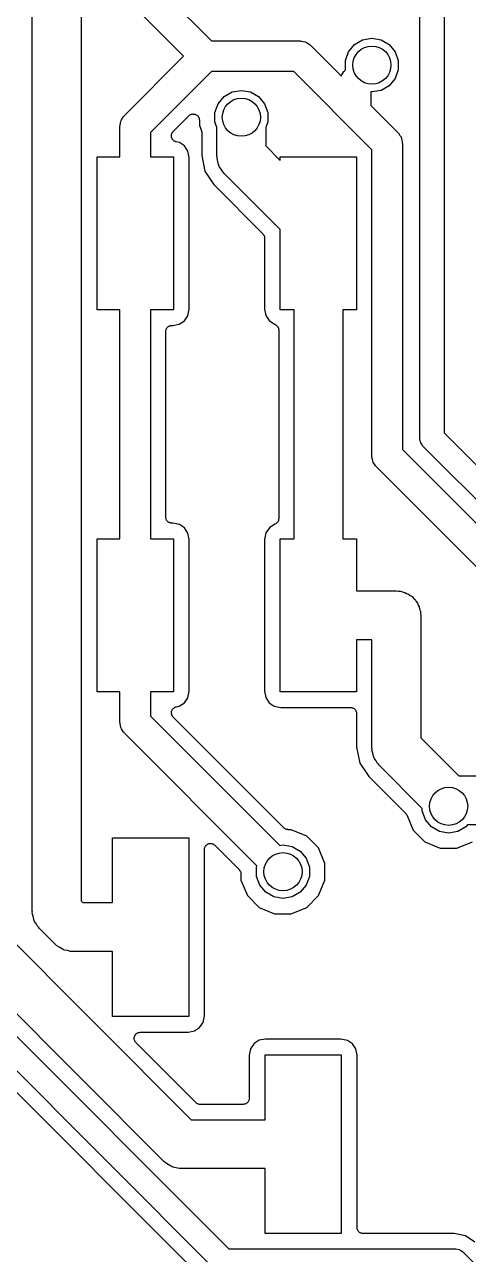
# Model space of a CAD drawing. Extents: x 51 to 137, y -158 to -25.
# Drawn here: x 114.36 to 121.75, y -106.9 to -86.46 of the extents above; entities that cross this region are included whole.
import ezdxf

# ---------------------------------------------------------------- set-up
doc = ezdxf.new("R2010")
doc.units = 0
doc.header["$MEASUREMENT"] = 0
doc.layers.add('BLACK', color=7, linetype='CONTINUOUS')

msp = doc.modelspace()

# ---------------------------------------------------------------- linework, layer by layer
at = {"layer": 'Black'}
for p, q in [((120.938, -93.3258), (120.938, -79.3802)), ((121.344, -79.3802), (121.344, -93.2416)), ((115.303, -81.5725), (115.303, -101.023)), ((114.49, -101.191), (114.49, -81.8106)), ((116.293, -85.5491), (117.474, -86.7299)), ((117.01, -86.9839), (115.86, -85.8339)), ((117.474, -86.7299), (118.947, -86.7299)), ((118.947, -86.7299), (118.958, -86.7318)), ((118.958, -86.7318), (118.969, -86.7309)), ((118.969, -86.7309), (119.001, -86.7395)), ((119.001, -86.7395), (119.034, -86.7452)), ((119.034, -86.7452), (119.043, -86.7508)), ((119.043, -86.7508), (119.054, -86.7537)), ((119.054, -86.7537), (119.081, -86.7727)), ((119.081, -86.7727), (119.11, -86.7893)), ((119.11, -86.7893), (119.117, -86.7979)), ((119.117, -86.7979), (119.126, -86.8043)), ((119.126, -86.8043), (119.635, -87.3129)), ((119.756, -86.9091), (119.855, -86.7904)), ((119.855, -86.7904), (119.989, -86.7129)), ((119.989, -86.7129), (120.142, -86.686)), ((120.142, -86.686), (120.295, -86.7129)), ((120.295, -86.7129), (120.429, -86.7904)), ((120.429, -86.7904), (120.528, -86.9091)), ((116.025, -87.9683), (117.01, -86.9839)), ((119.703, -87.0547), (119.756, -86.9091)), ((119.703, -87.2096), (119.703, -87.0547)), ((120.528, -86.9091), (120.581, -87.0547)), ((120.581, -87.0547), (120.581, -87.2096)), ((117.474, -87.2379), (116.459, -88.2531)), ((118.841, -87.2379), (117.474, -87.2379)), ((120.142, -88.5388), (118.841, -87.2379)), ((119.642, -87.2943), (119.661, -87.2672)), ((119.661, -87.2672), (119.678, -87.2384)), ((119.678, -87.2384), (119.686, -87.2312)), ((119.686, -87.2312), (119.693, -87.2221)), ((119.693, -87.2221), (119.703, -87.2116)), ((119.703, -87.2116), (119.703, -87.2096)), ((120.581, -87.2096), (120.528, -87.3553)), ((119.635, -87.3129), (119.639, -87.3051)), ((119.639, -87.3051), (119.642, -87.2943)), ((120.429, -87.474), (120.295, -87.5514)), ((120.528, -87.3553), (120.429, -87.474)), ((117.584, -87.7744), (117.684, -87.6557)), ((117.684, -87.6557), (117.818, -87.5782)), ((117.818, -87.5782), (117.971, -87.5513)), ((117.971, -87.5513), (118.124, -87.5782)), ((118.124, -87.5782), (118.258, -87.6557)), ((118.258, -87.6557), (118.357, -87.7744)), ((120.142, -87.5784), (120.126, -87.5756)), ((120.126, -87.5756), (120.126, -87.8045)), ((120.295, -87.5514), (120.142, -87.5784)), ((117.531, -87.92), (117.584, -87.7744)), ((118.357, -87.7744), (118.41, -87.92)), ((120.126, -87.8045), (120.576, -88.254)), ((115.961, -88.0937), (115.966, -88.061)), ((115.966, -88.061), (115.972, -88.0513)), ((115.972, -88.0513), (115.975, -88.0406)), ((115.975, -88.0406), (115.994, -88.0134)), ((115.994, -88.0134), (116.01, -87.9846)), ((116.01, -87.9846), (116.019, -87.9774)), ((116.019, -87.9774), (116.025, -87.9683)), ((116.836, -88.2354), (117.099, -87.9724)), ((117.099, -87.9724), (117.11, -87.9648)), ((117.11, -87.9648), (117.12, -87.9562)), ((117.12, -87.9562), (117.124, -87.9547)), ((117.124, -87.9547), (117.128, -87.9522)), ((117.128, -87.9522), (117.141, -87.9487)), ((117.141, -87.9487), (117.153, -87.9442)), ((117.153, -87.9442), (117.158, -87.9442)), ((117.158, -87.9442), (117.162, -87.943)), ((117.162, -87.943), (117.175, -87.9442)), ((117.175, -87.9442), (117.188, -87.9442)), ((117.188, -87.9442), (117.193, -87.9457)), ((117.193, -87.9457), (117.197, -87.9461)), ((117.197, -87.9461), (117.209, -87.9517)), ((117.209, -87.9517), (117.222, -87.9563)), ((117.222, -87.9563), (117.225, -87.9591)), ((117.225, -87.9591), (117.229, -87.961)), ((117.229, -87.961), (117.238, -87.9704)), ((117.238, -87.9704), (117.249, -87.979)), ((117.249, -87.979), (117.251, -87.9828)), ((117.251, -87.9828), (117.254, -87.986)), ((117.254, -87.986), (117.26, -87.998)), ((117.26, -87.998), (117.266, -88.0096)), ((117.266, -88.0096), (117.267, -88.0139)), ((117.267, -88.0139), (117.269, -88.0179)), ((117.269, -88.0179), (117.27, -88.0312)), ((117.27, -88.0312), (117.272, -88.0443)), ((117.272, -88.0443), (117.272, -88.1358)), ((117.531, -88.075), (117.531, -87.92)), ((117.564, -88.1657), (117.531, -88.075)), ((118.41, -88.075), (118.377, -88.1657)), ((118.41, -87.92), (118.41, -88.075)), ((115.951, -88.1479), (115.953, -88.1369)), ((115.951, -88.6562), (115.951, -88.1479)), ((115.952, -88.1258), (115.961, -88.0937)), ((115.953, -88.1369), (115.952, -88.1258)), ((116.459, -88.2531), (116.459, -88.6562)), ((116.807, -88.2984), (116.81, -88.2844)), ((116.81, -88.2844), (116.813, -88.2703)), ((116.813, -88.2703), (116.815, -88.2675)), ((116.815, -88.2675), (116.816, -88.2643)), ((116.816, -88.2643), (116.824, -88.2525)), ((116.824, -88.2525), (116.831, -88.2401)), ((116.831, -88.2401), (116.834, -88.2381)), ((116.834, -88.2381), (116.836, -88.2354)), ((117.272, -88.1358), (117.303, -88.2097)), ((117.303, -88.2097), (117.303, -88.2118)), ((117.303, -88.2118), (117.304, -88.2137)), ((117.304, -88.2137), (117.307, -88.229)), ((117.307, -88.229), (117.31, -88.2442)), ((117.31, -88.2442), (117.31, -88.2463)), ((117.31, -88.2463), (117.31, -88.2485)), ((117.31, -88.2485), (117.31, -88.6341)), ((117.564, -88.6441), (117.564, -88.1657)), ((118.377, -88.1657), (118.377, -88.4758)), ((120.576, -88.254), (120.582, -88.2631)), ((120.582, -88.2631), (120.591, -88.2703)), ((120.591, -88.2703), (120.608, -88.2991)), ((116.806, -88.3049), (116.807, -88.3016)), ((116.808, -88.3191), (116.806, -88.3049)), ((116.807, -88.3016), (116.807, -88.2984)), ((116.81, -88.3335), (116.808, -88.3191)), ((116.811, -88.3365), (116.81, -88.3335)), ((116.812, -88.3397), (116.811, -88.3365)), ((116.818, -88.3524), (116.812, -88.3397)), ((116.825, -88.3655), (116.818, -88.3524)), ((116.827, -88.3678), (116.825, -88.3655)), ((116.828, -88.3707), (116.827, -88.3678)), ((116.839, -88.3802), (116.828, -88.3707)), ((116.85, -88.3905), (116.839, -88.3802)), ((116.852, -88.3918), (116.85, -88.3905)), ((116.855, -88.394), (116.852, -88.3918)), ((116.868, -88.3993), (116.855, -88.394)), ((116.881, -88.4054), (116.868, -88.3993)), ((116.885, -88.4056), (116.881, -88.4054)), ((116.888, -88.4068), (116.885, -88.4056)), ((116.94, -88.4173), (116.888, -88.4068)), ((117.024, -88.4743), (116.94, -88.4173)), ((117.08, -88.5596), (117.024, -88.4743)), ((118.377, -88.4758), (118.618, -88.7165)), ((120.608, -88.2991), (120.627, -88.3263)), ((120.627, -88.3263), (120.629, -88.337)), ((120.629, -88.337), (120.635, -88.3467)), ((120.635, -88.3467), (120.641, -88.3794)), ((120.641, -88.3794), (120.649, -88.4115)), ((120.649, -88.4115), (120.648, -88.4226)), ((120.648, -88.4226), (120.65, -88.4336)), ((120.65, -88.4336), (120.65, -93.5215)), ((115.57, -91.1962), (115.57, -88.6562)), ((115.57, -88.6562), (115.951, -88.6562)), ((116.459, -88.6562), (116.84, -88.6562)), ((116.84, -88.6562), (116.84, -91.1962)), ((117.101, -88.666), (117.08, -88.5596)), ((117.101, -91.1861), (117.101, -88.666)), ((117.31, -88.6341), (117.363, -88.8961)), ((117.568, -88.6617), (117.564, -88.6441)), ((117.566, -88.6795), (117.568, -88.6617)), ((117.58, -88.7308), (117.566, -88.6795)), ((118.618, -88.7165), (118.618, -88.6562)), ((118.618, -88.6562), (119.888, -88.6562)), ((119.888, -88.6562), (119.888, -91.1962)), ((120.142, -93.6267), (120.142, -88.5388)), ((117.363, -88.8961), (117.484, -89.0779)), ((117.589, -88.7831), (117.58, -88.7308)), ((117.598, -88.7986), (117.589, -88.7831)), ((117.603, -88.8159), (117.598, -88.7986)), ((117.633, -88.8593), (117.603, -88.8159)), ((117.66, -88.9053), (117.633, -88.8593)), ((117.673, -88.9168), (117.66, -88.9053)), ((117.484, -89.0779), (117.511, -89.1181)), ((117.684, -88.9315), (117.673, -88.9168)), ((118.618, -89.8659), (117.684, -88.9315)), ((117.511, -89.1181), (118.327, -89.9344)), ((118.618, -91.1962), (118.618, -89.8659)), ((118.327, -89.9344), (118.33, -89.9381)), ((118.33, -89.9381), (118.333, -89.941)), ((118.333, -89.941), (118.34, -89.9525)), ((118.34, -89.9525), (118.348, -89.9633)), ((118.348, -89.9633), (118.349, -89.9676)), ((118.349, -89.9676), (118.351, -89.9715)), ((118.351, -89.9715), (118.353, -89.9846)), ((118.353, -89.9846), (118.357, -89.9974)), ((118.357, -89.9974), (118.356, -90.0019)), ((118.356, -90.0019), (118.357, -90.0063)), ((118.357, -90.0063), (118.357, -91.1864)), ((102.68, -90.2), (117.138, -104.658)), ((101.555, -90.597), (117.762, -106.805)), ((116.682, -105.352), (101.986, -90.6557)), ((117.534, -107.152), (101.208, -90.8249)), ((101.064, -91.0399), (117.145, -107.121)), ((115.951, -91.1962), (115.57, -91.1962)), ((115.951, -95.0062), (115.951, -91.1962)), ((116.84, -91.1962), (116.459, -91.1962)), ((116.459, -91.1962), (116.459, -95.0062)), ((117.022, -91.3804), (117.079, -91.296)), ((117.079, -91.296), (117.101, -91.1861)), ((118.357, -91.1864), (118.378, -91.2928)), ((118.378, -91.2928), (118.434, -91.3781)), ((118.847, -91.1962), (118.618, -91.1962)), ((118.847, -95.0062), (118.847, -91.1962)), ((119.888, -91.1962), (119.659, -91.1962)), ((119.659, -91.1962), (119.659, -95.0062)), ((116.713, -91.5588), (116.715, -91.55)), ((116.713, -94.6436), (116.713, -91.5588)), ((116.715, -91.5411), (116.718, -91.5328)), ((116.715, -91.55), (116.715, -91.5411)), ((116.718, -91.5328), (116.719, -91.524)), ((116.719, -91.524), (116.724, -91.5163)), ((116.724, -91.5163), (116.727, -91.508)), ((116.727, -91.508), (116.732, -91.5012)), ((116.732, -91.5012), (116.737, -91.4935)), ((116.737, -91.4935), (116.744, -91.4877)), ((116.744, -91.4877), (116.749, -91.4809)), ((116.749, -91.4809), (116.757, -91.4765)), ((116.757, -91.4765), (116.764, -91.4708)), ((116.764, -91.4708), (116.772, -91.4677)), ((116.772, -91.4677), (116.78, -91.4633)), ((116.78, -91.4633), (116.789, -91.4617)), ((116.789, -91.4617), (116.797, -91.4587)), ((116.797, -91.4587), (116.806, -91.4587)), ((116.806, -91.4587), (116.815, -91.4572)), ((116.815, -91.4572), (116.83, -91.4572)), ((116.83, -91.4572), (116.937, -91.4365)), ((116.937, -91.4365), (117.022, -91.3804)), ((118.434, -91.3781), (118.523, -91.4384)), ((118.523, -91.4384), (118.526, -91.4397)), ((118.526, -91.4397), (118.542, -91.4453)), ((118.542, -91.4453), (118.543, -91.4461)), ((118.543, -91.4461), (118.544, -91.4465)), ((118.544, -91.4465), (118.556, -91.4574)), ((118.556, -91.4574), (118.569, -91.468)), ((118.569, -91.468), (118.569, -91.469)), ((118.569, -91.469), (118.57, -91.4698)), ((118.57, -91.4698), (118.578, -91.4843)), ((118.578, -91.4843), (118.586, -91.4985)), ((118.586, -91.4985), (118.587, -91.4997)), ((118.587, -91.4997), (118.587, -91.5008)), ((118.587, -91.5008), (118.59, -91.5171)), ((118.59, -91.5171), (118.593, -91.5333)), ((118.593, -91.5333), (118.593, -94.6683)), ((120.939, -93.3346), (120.938, -93.3258)), ((120.939, -93.3435), (120.939, -93.3346)), ((120.945, -93.3691), (120.939, -93.3435)), ((120.95, -93.3953), (120.945, -93.3691)), ((120.955, -93.403), (120.95, -93.3953)), ((120.957, -93.4117), (120.955, -93.403)), ((121.344, -93.2416), (123.541, -95.438)), ((120.65, -93.5215), (123.585, -96.4563)), ((120.972, -93.4334), (120.957, -93.4117)), ((120.985, -93.4564), (120.972, -93.4334)), ((120.992, -93.4622), (120.985, -93.4564)), ((120.997, -93.4695), (120.992, -93.4622)), ((123.313, -95.7849), (120.997, -93.4695)), ((120.144, -93.6377), (120.142, -93.6267)), ((120.143, -93.6488), (120.144, -93.6377)), ((120.152, -93.6809), (120.143, -93.6488)), ((120.158, -93.7136), (120.152, -93.6809)), ((120.163, -93.7233), (120.158, -93.7136)), ((120.166, -93.734), (120.163, -93.7233)), ((120.185, -93.7612), (120.166, -93.734)), ((120.202, -93.79), (120.185, -93.7612)), ((120.21, -93.7972), (120.202, -93.79)), ((120.217, -93.8063), (120.21, -93.7972)), ((123.152, -96.7411), (120.217, -93.8063)), ((116.715, -94.6524), (116.713, -94.6436)), ((116.715, -94.6613), (116.715, -94.6524)), ((116.718, -94.6696), (116.715, -94.6613)), ((116.719, -94.6784), (116.718, -94.6696)), ((116.724, -94.6861), (116.719, -94.6784)), ((116.727, -94.6944), (116.724, -94.6861)), ((116.732, -94.7012), (116.727, -94.6944)), ((116.737, -94.7089), (116.732, -94.7012)), ((116.744, -94.7147), (116.737, -94.7089)), ((116.749, -94.7215), (116.744, -94.7147)), ((116.757, -94.7259), (116.749, -94.7215)), ((116.764, -94.7316), (116.757, -94.7259)), ((116.772, -94.7347), (116.764, -94.7316)), ((116.78, -94.7391), (116.772, -94.7347)), ((116.789, -94.7406), (116.78, -94.7391)), ((116.797, -94.7437), (116.789, -94.7406)), ((116.806, -94.7437), (116.797, -94.7437)), ((116.815, -94.7452), (116.806, -94.7437)), ((116.83, -94.7452), (116.815, -94.7452)), ((116.94, -94.7673), (116.83, -94.7452)), ((117.024, -94.8243), (116.94, -94.7673)), ((117.08, -94.9096), (117.024, -94.8243)), ((118.436, -94.822), (118.379, -94.9064)), ((118.529, -94.7609), (118.436, -94.822)), ((118.542, -94.7563), (118.529, -94.7609)), ((118.543, -94.7554), (118.542, -94.7557)), ((118.542, -94.7557), (118.542, -94.7563)), ((118.556, -94.7444), (118.543, -94.7554)), ((118.569, -94.7336), (118.556, -94.7444)), ((118.57, -94.7322), (118.569, -94.7328)), ((118.569, -94.7328), (118.569, -94.7336)), ((118.578, -94.7176), (118.57, -94.7322)), ((118.586, -94.703), (118.578, -94.7176)), ((118.587, -94.7022), (118.586, -94.703)), ((118.59, -94.6848), (118.587, -94.7014)), ((118.587, -94.7014), (118.587, -94.7022)), ((118.593, -94.6683), (118.59, -94.6848)), ((115.57, -97.5462), (115.57, -95.0062)), ((115.57, -95.0062), (115.951, -95.0062)), ((116.459, -95.0062), (116.84, -95.0062)), ((116.84, -95.0062), (116.84, -97.5462)), ((117.101, -95.016), (117.08, -94.9096)), ((117.101, -97.5361), (117.101, -95.016)), ((118.379, -94.9064), (118.357, -95.0163)), ((118.357, -95.0163), (118.357, -97.5364)), ((118.618, -97.5462), (118.618, -95.0062)), ((118.618, -95.0062), (118.847, -95.0062)), ((119.659, -95.0062), (119.888, -95.0062)), ((119.888, -95.0062), (119.888, -95.8698)), ((119.888, -95.8698), (120.549, -95.8698)), ((120.549, -95.8698), (120.584, -95.876)), ((120.584, -95.876), (120.619, -95.876)), ((120.619, -95.876), (120.653, -95.8881)), ((120.653, -95.8881), (120.688, -95.8943)), ((120.688, -95.8943), (120.718, -95.9121)), ((120.718, -95.9121), (120.752, -95.9242)), ((120.752, -95.9242), (120.779, -95.9471)), ((120.779, -95.9471), (120.81, -95.9649)), ((120.81, -95.9649), (120.833, -95.9921)), ((120.833, -95.9921), (120.86, -96.015)), ((120.86, -96.015), (120.878, -96.0458)), ((120.878, -96.0458), (120.901, -96.073)), ((120.901, -96.073), (120.913, -96.1064)), ((120.913, -96.1064), (120.931, -96.1372)), ((120.931, -96.1372), (120.937, -96.1722)), ((120.937, -96.1722), (120.949, -96.2056)), ((120.949, -96.2056), (120.949, -96.2412)), ((120.949, -96.2412), (120.955, -96.2762)), ((120.955, -96.2762), (120.955, -98.3111)), ((120.142, -96.6826), (119.888, -96.6826)), ((119.888, -96.6826), (119.888, -97.5462)), ((120.142, -98.4794), (120.142, -96.6826)), ((115.951, -97.5462), (115.57, -97.5462)), ((115.951, -98.0545), (115.951, -97.5462)), ((116.84, -97.5462), (116.459, -97.5462)), ((116.459, -97.5462), (116.459, -97.9493)), ((117.022, -97.7304), (117.079, -97.646)), ((117.079, -97.646), (117.101, -97.5361)), ((118.357, -97.5364), (118.378, -97.6428)), ((118.378, -97.6428), (118.434, -97.7281)), ((119.888, -97.5462), (118.618, -97.5462)), ((116.807, -97.8973), (116.809, -97.8833)), ((116.807, -97.9008), (116.807, -97.8973)), ((116.807, -97.9044), (116.807, -97.9008)), ((116.809, -97.8833), (116.81, -97.8692)), ((116.81, -97.8692), (116.812, -97.866)), ((116.812, -97.8624), (116.819, -97.8501)), ((116.812, -97.866), (116.812, -97.8624)), ((116.819, -97.8501), (116.825, -97.8373)), ((116.825, -97.8373), (116.827, -97.8347)), ((116.827, -97.8347), (116.829, -97.8316)), ((116.829, -97.8316), (116.84, -97.8223)), ((116.84, -97.8223), (116.85, -97.8123)), ((116.85, -97.8123), (116.853, -97.8108)), ((116.853, -97.8108), (116.856, -97.8084)), ((116.856, -97.8084), (116.869, -97.8034)), ((116.869, -97.8034), (116.882, -97.7974)), ((116.882, -97.7974), (116.885, -97.7971)), ((116.885, -97.7971), (116.889, -97.7958)), ((116.889, -97.7958), (116.937, -97.7865)), ((116.937, -97.7865), (117.022, -97.7304)), ((118.434, -97.7281), (118.518, -97.7851)), ((118.518, -97.7851), (118.628, -97.8072)), ((118.628, -97.8072), (119.787, -97.8072)), ((119.787, -97.8072), (119.795, -97.8087)), ((119.795, -97.8087), (119.804, -97.8087)), ((119.804, -97.8087), (119.813, -97.8117)), ((119.813, -97.8117), (119.821, -97.8133)), ((119.821, -97.8133), (119.829, -97.8177)), ((119.829, -97.8177), (119.837, -97.8208)), ((119.837, -97.8208), (119.844, -97.8265)), ((119.844, -97.8265), (119.852, -97.8309)), ((119.852, -97.8309), (119.858, -97.8377)), ((119.858, -97.8377), (119.865, -97.8435)), ((119.865, -97.8435), (119.869, -97.8512)), ((119.869, -97.8512), (119.875, -97.858)), ((119.875, -97.858), (119.878, -97.8663)), ((119.878, -97.8663), (119.882, -97.874)), ((119.882, -97.874), (119.884, -97.8828)), ((119.884, -97.8828), (119.887, -97.8911)), ((119.887, -97.8911), (119.887, -97.9)), ((119.887, -97.9), (119.888, -97.9088)), ((115.953, -98.0655), (115.951, -98.0545)), ((115.952, -98.0766), (115.953, -98.0655)), ((115.961, -98.1087), (115.952, -98.0766)), ((116.459, -97.9493), (118.61, -100.1)), ((116.811, -97.918), (116.807, -97.9044)), ((116.813, -97.9319), (116.811, -97.918)), ((116.815, -97.935), (116.813, -97.9319)), ((116.816, -97.9385), (116.815, -97.935)), ((116.824, -97.9501), (116.816, -97.9385)), ((116.831, -97.9622), (116.824, -97.9501)), ((116.834, -97.9644), (116.831, -97.9622)), ((116.836, -97.9674), (116.834, -97.9644)), ((118.677, -99.8085), (116.836, -97.9674)), ((119.888, -97.9088), (119.888, -98.4694)), ((115.966, -98.1414), (115.961, -98.1087)), ((115.972, -98.1511), (115.966, -98.1414)), ((115.975, -98.1618), (115.972, -98.1511)), ((115.994, -98.189), (115.975, -98.1618)), ((116.01, -98.2178), (115.994, -98.189)), ((116.019, -98.2249), (116.01, -98.2178)), ((116.025, -98.2341), (116.019, -98.2249)), ((118.23, -100.439), (116.025, -98.2341)), ((119.888, -98.4694), (119.94, -98.7314)), ((120.145, -98.497), (120.142, -98.4794)), ((120.144, -98.5148), (120.145, -98.497)), ((120.955, -98.3111), (121.588, -98.9435)), ((120.158, -98.5661), (120.144, -98.5148)), ((120.167, -98.6184), (120.158, -98.5661)), ((120.176, -98.6339), (120.167, -98.6184)), ((120.18, -98.6512), (120.176, -98.6339)), ((120.211, -98.6946), (120.18, -98.6512)), ((120.237, -98.7406), (120.211, -98.6946)), ((119.94, -98.7314), (120.045, -98.8875)), ((120.045, -98.8875), (120.045, -98.8875)), ((120.045, -98.8875), (120.045, -98.8875)), ((120.045, -98.8875), (120.089, -98.9535)), ((120.251, -98.7521), (120.237, -98.7406)), ((120.261, -98.7668), (120.251, -98.7521)), ((120.98, -99.4852), (120.261, -98.7668)), ((120.089, -98.9535), (120.705, -99.5692)), ((121.588, -98.9435), (128.568, -98.9435)), ((120.98, -99.5268), (120.98, -99.4852)), ((121.033, -99.6724), (120.98, -99.5268)), ((120.705, -99.5692), (120.706, -99.5711)), ((120.706, -99.5711), (120.708, -99.5725)), ((120.708, -99.5725), (120.716, -99.5855)), ((120.716, -99.5855), (120.725, -99.5981)), ((120.725, -99.5981), (120.725, -99.6003)), ((120.725, -99.6003), (120.727, -99.6022)), ((120.727, -99.6022), (120.827, -99.8445)), ((121.132, -99.7911), (121.033, -99.6724)), ((118.681, -99.8111), (118.677, -99.8085)), ((118.684, -99.8144), (118.681, -99.8111)), ((118.695, -99.8211), (118.684, -99.8144)), ((118.706, -99.8288), (118.695, -99.8211)), ((118.711, -99.8299), (118.706, -99.8288)), ((118.714, -99.8321), (118.711, -99.8299)), ((118.728, -99.8344), (118.714, -99.8321)), ((118.74, -99.8379), (118.728, -99.8344)), ((118.745, -99.8375), (118.74, -99.8379)), ((118.749, -99.8383), (118.745, -99.8375)), ((118.802, -99.8383), (118.749, -99.8383)), ((119.059, -99.9449), (118.802, -99.8383)), ((119.255, -100.142), (119.059, -99.9449)), ((120.827, -99.8445), (121.023, -100.041)), ((121.267, -99.8686), (121.132, -99.7911)), ((121.419, -99.8955), (121.267, -99.8686)), ((121.572, -99.8686), (121.419, -99.8955)), ((121.706, -99.7911), (121.572, -99.8686)), ((121.735, -99.7563), (121.706, -99.7911)), ((128.736, -99.7563), (121.735, -99.7563)), ((115.824, -101.051), (115.824, -99.9717)), ((115.824, -99.9717), (117.094, -99.9717)), ((117.094, -99.9717), (117.094, -102.944)), ((117.357, -100.155), (117.358, -100.142)), ((117.358, -100.142), (117.36, -100.138)), ((117.36, -100.138), (117.361, -100.133)), ((117.361, -100.133), (117.368, -100.122)), ((117.368, -100.122), (117.373, -100.11)), ((117.373, -100.11), (117.377, -100.107)), ((117.377, -100.107), (117.379, -100.103)), ((117.379, -100.103), (117.389, -100.094)), ((117.389, -100.094), (117.398, -100.085)), ((117.398, -100.085), (117.402, -100.083)), ((117.402, -100.083), (117.406, -100.08)), ((117.406, -100.08), (117.418, -100.076)), ((117.418, -100.076), (117.43, -100.07)), ((117.43, -100.07), (117.435, -100.07)), ((117.435, -100.07), (117.439, -100.068)), ((117.439, -100.068), (117.452, -100.068)), ((117.452, -100.068), (117.465, -100.067)), ((117.465, -100.067), (117.47, -100.068)), ((117.47, -100.068), (117.474, -100.068)), ((117.474, -100.068), (117.487, -100.073)), ((117.487, -100.073), (117.5, -100.076)), ((117.5, -100.076), (117.503, -100.079)), ((117.503, -100.079), (117.507, -100.08)), ((117.507, -100.08), (117.518, -100.089)), ((117.518, -100.089), (117.528, -100.096)), ((117.528, -100.096), (117.934, -100.502)), ((118.61, -100.1), (118.663, -100.091)), ((118.663, -100.091), (118.815, -100.117)), ((118.815, -100.117), (118.949, -100.195)), ((119.361, -100.398), (119.255, -100.142)), ((121.023, -100.041), (121.28, -100.148)), ((121.28, -100.148), (121.558, -100.148)), ((121.558, -100.148), (121.814, -100.042)), ((117.355, -100.168), (117.357, -100.155)), ((117.355, -102.933), (117.355, -100.168)), ((118.949, -100.195), (119.049, -100.314)), ((119.049, -100.314), (119.102, -100.459)), ((117.934, -100.502), (117.937, -100.506)), ((117.937, -100.506), (117.94, -100.509)), ((117.94, -100.509), (117.947, -100.52)), ((117.947, -100.52), (117.955, -100.531)), ((117.955, -100.531), (117.956, -100.535)), ((117.956, -100.535), (117.958, -100.539)), ((117.958, -100.539), (117.96, -100.552)), ((117.96, -100.552), (117.964, -100.565)), ((118.223, -100.459), (118.23, -100.439)), ((118.223, -100.614), (118.223, -100.459)), ((119.102, -100.459), (119.102, -100.614)), ((119.361, -100.676), (119.361, -100.398)), ((117.964, -100.565), (117.963, -100.57)), ((117.963, -100.57), (117.964, -100.574)), ((117.964, -100.574), (117.964, -100.675)), ((117.964, -100.675), (118.07, -100.932)), ((118.276, -100.76), (118.223, -100.614)), ((118.376, -100.879), (118.276, -100.76)), ((119.049, -100.76), (118.949, -100.879)), ((119.102, -100.614), (119.049, -100.76)), ((119.254, -100.933), (119.361, -100.676)), ((118.07, -100.932), (118.266, -101.129)), ((118.51, -100.956), (118.376, -100.879)), ((118.663, -100.983), (118.51, -100.956)), ((118.815, -100.956), (118.663, -100.983)), ((118.949, -100.879), (118.815, -100.956)), ((119.058, -101.129), (119.254, -100.933)), ((115.303, -101.023), (115.332, -101.051)), ((115.332, -101.051), (115.824, -101.051)), ((118.266, -101.129), (118.523, -101.235)), ((118.801, -101.235), (119.058, -101.129)), ((114.494, -101.209), (114.49, -101.191)), ((114.492, -101.227), (114.494, -101.209)), ((114.506, -101.278), (114.492, -101.227)), ((114.515, -101.33), (114.506, -101.278)), ((114.524, -101.346), (114.515, -101.33)), ((114.529, -101.363), (114.524, -101.346)), ((114.559, -101.406), (114.529, -101.363)), ((118.523, -101.235), (118.801, -101.235)), ((114.586, -101.452), (114.559, -101.406)), ((114.599, -101.464), (114.586, -101.452)), ((114.61, -101.479), (114.599, -101.464)), ((114.876, -101.745), (114.61, -101.479)), ((114.891, -101.755), (114.876, -101.745)), ((114.902, -101.769), (114.891, -101.755)), ((114.948, -101.795), (114.902, -101.769)), ((114.992, -101.826), (114.948, -101.795)), ((115.009, -101.831), (114.992, -101.826)), ((115.024, -101.839), (115.009, -101.831)), ((115.077, -101.849), (115.024, -101.839)), ((115.128, -101.862), (115.077, -101.849)), ((115.146, -101.861), (115.128, -101.862)), ((115.163, -101.864), (115.146, -101.861)), ((115.824, -101.864), (115.163, -101.864)), ((115.824, -102.944), (115.824, -101.864)), ((117.094, -102.944), (115.824, -102.944)), ((117.333, -103.043), (117.355, -102.933)), ((116.243, -103.217), (116.254, -103.211)), ((116.254, -103.211), (116.258, -103.21)), ((116.258, -103.21), (116.263, -103.208)), ((116.263, -103.208), (116.276, -103.207)), ((116.276, -103.207), (116.289, -103.204)), ((116.289, -103.204), (117.084, -103.204)), ((117.084, -103.204), (117.191, -103.184)), ((117.191, -103.184), (117.276, -103.128)), ((117.276, -103.128), (117.333, -103.043)), ((116.188, -103.315), (116.189, -103.302)), ((116.189, -103.319), (116.188, -103.315)), ((116.189, -103.288), (116.19, -103.284)), ((116.189, -103.302), (116.189, -103.288)), ((116.189, -103.324), (116.189, -103.319)), ((116.193, -103.336), (116.189, -103.324)), ((116.19, -103.284), (116.191, -103.28)), ((116.191, -103.28), (116.196, -103.268)), ((116.197, -103.349), (116.193, -103.336)), ((116.196, -103.268), (116.201, -103.255)), ((116.199, -103.353), (116.197, -103.349)), ((116.201, -103.357), (116.199, -103.353)), ((116.201, -103.255), (116.204, -103.252)), ((116.209, -103.367), (116.201, -103.357)), ((116.204, -103.252), (116.206, -103.248)), ((116.206, -103.248), (116.215, -103.238)), ((116.217, -103.378), (116.209, -103.367)), ((116.215, -103.238), (116.223, -103.228)), ((117.213, -104.374), (116.217, -103.378)), ((116.223, -103.228), (116.227, -103.226)), ((116.227, -103.226), (116.231, -103.223)), ((116.231, -103.223), (116.243, -103.217)), ((118.182, -103.394), (118.125, -103.479)), ((118.267, -103.338), (118.182, -103.394)), ((118.374, -103.318), (118.267, -103.338)), ((119.624, -103.318), (118.374, -103.318)), ((119.734, -103.34), (119.624, -103.318)), ((119.818, -103.397), (119.734, -103.34)), ((119.874, -103.482), (119.818, -103.397)), ((118.125, -103.479), (118.103, -103.589)), ((118.103, -103.589), (118.103, -104.302)), ((118.364, -104.658), (118.364, -103.578)), ((118.364, -103.578), (119.634, -103.578)), ((119.634, -103.578), (119.634, -106.55)), ((119.895, -103.588), (119.874, -103.482)), ((119.895, -106.449), (119.895, -103.588)), ((117.217, -104.377), (117.213, -104.374)), ((117.22, -104.38), (117.217, -104.377)), ((117.231, -104.387), (117.22, -104.38)), ((117.242, -104.394), (117.231, -104.387)), ((117.247, -104.396), (117.242, -104.394)), ((117.25, -104.398), (117.247, -104.396)), ((117.263, -104.4), (117.25, -104.398)), ((117.276, -104.404), (117.263, -104.4)), ((117.281, -104.403), (117.276, -104.404)), ((117.285, -104.404), (117.281, -104.403)), ((118.001, -104.404), (117.285, -104.404)), ((118.01, -104.402), (118.001, -104.404)), ((118.019, -104.402), (118.01, -104.402)), ((118.027, -104.399), (118.019, -104.402)), ((118.036, -104.398), (118.027, -104.399)), ((118.044, -104.393), (118.036, -104.398)), ((118.052, -104.39), (118.044, -104.393)), ((118.059, -104.385), (118.052, -104.39)), ((118.067, -104.38), (118.059, -104.385)), ((118.072, -104.373), (118.067, -104.38)), ((118.079, -104.368), (118.072, -104.373)), ((118.084, -104.36), (118.079, -104.368)), ((118.089, -104.353), (118.084, -104.36)), ((118.092, -104.345), (118.089, -104.353)), ((118.097, -104.337), (118.092, -104.345)), ((118.098, -104.328), (118.097, -104.337)), ((118.101, -104.32), (118.098, -104.328)), ((118.103, -104.302), (118.101, -104.311)), ((118.101, -104.311), (118.101, -104.32)), ((117.138, -104.658), (118.364, -104.658)), ((116.697, -105.362), (116.682, -105.352)), ((116.708, -105.376), (116.697, -105.362)), ((116.754, -105.402), (116.708, -105.376)), ((116.798, -105.433), (116.754, -105.402)), ((116.815, -105.437), (116.798, -105.433)), ((116.831, -105.446), (116.815, -105.437)), ((116.883, -105.456), (116.831, -105.446)), ((116.934, -105.469), (116.883, -105.456)), ((116.952, -105.468), (116.934, -105.469)), ((116.969, -105.471), (116.952, -105.468)), ((118.364, -105.471), (116.969, -105.471)), ((118.364, -106.55), (118.364, -105.471)), ((119.897, -106.458), (119.895, -106.449)), ((119.897, -106.467), (119.897, -106.458)), ((119.9, -106.475), (119.897, -106.467)), ((119.901, -106.484), (119.9, -106.475)), ((119.906, -106.492), (119.901, -106.484)), ((119.634, -106.55), (118.364, -106.55)), ((119.909, -106.5), (119.906, -106.492)), ((119.914, -106.507), (119.909, -106.5)), ((119.919, -106.514), (119.914, -106.507)), ((119.926, -106.52), (119.919, -106.514)), ((119.931, -106.527), (119.926, -106.52)), ((119.939, -106.531), (119.931, -106.527)), ((119.946, -106.537), (119.939, -106.531)), ((119.954, -106.54), (119.946, -106.537)), ((119.962, -106.545), (119.954, -106.54)), ((119.971, -106.546), (119.962, -106.545)), ((119.979, -106.549), (119.971, -106.546)), ((119.988, -106.549), (119.979, -106.549)), ((119.997, -106.551), (119.988, -106.549)), ((121.514, -106.551), (119.997, -106.551)), ((121.698, -106.587), (121.514, -106.551)), ((121.854, -106.692), (121.698, -106.587)), ((117.762, -106.805), (121.524, -106.805)), ((121.524, -106.805), (121.533, -106.806)), ((121.533, -106.806), (121.542, -106.805)), ((121.542, -106.805), (121.567, -106.812)), ((121.567, -106.812), (121.594, -106.817)), ((121.594, -106.817), (121.601, -106.821)), ((121.601, -106.821), (121.61, -106.824)), ((121.61, -106.824), (121.632, -106.839)), ((121.632, -106.839), (121.655, -106.852)), ((121.655, -106.852), (121.66, -106.859)), ((121.66, -106.859), (121.668, -106.864)), ((121.668, -106.864), (122.492, -107.688))]:
    msp.add_line(p, q, dxfattribs=at)
for centre in [(120.142, -87.1322), (117.971, -87.9975), (121.419, -99.4493), (118.663, -100.537)]:
    msp.add_circle(centre, 0.3175, dxfattribs=at)

doc.saveas('drawing.dxf')
